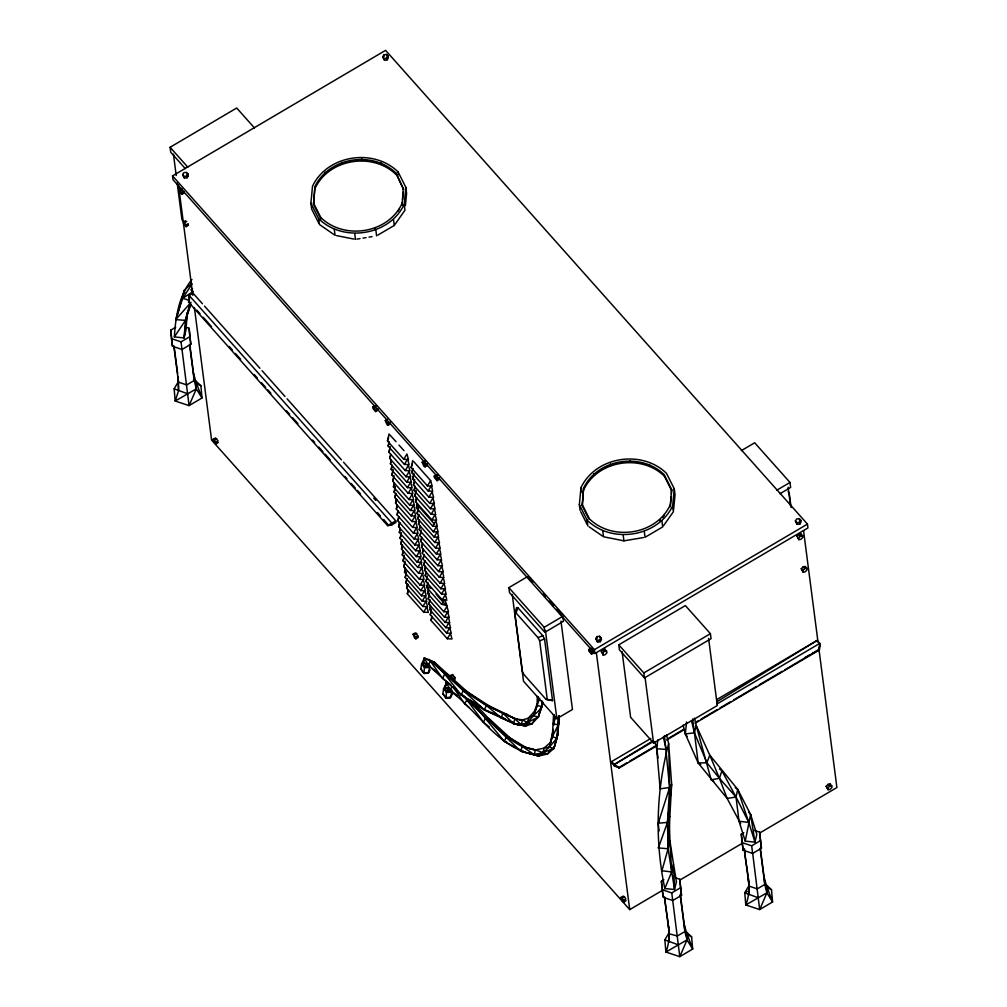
<?xml version="1.0" encoding="UTF-8"?>
<svg xmlns="http://www.w3.org/2000/svg" width="1007" height="1007" viewBox="0 0 1007 1007"><rect width="100%" height="100%" fill="white"/><g stroke="black" fill="none" stroke-linecap="round" stroke-linejoin="round"><path stroke-width="1.5" d="M189.82 344.646L193.533 373.333L195.572 380.722L200.934 385.832L201.966 398.017L189.089 405.607L175.193 401.013L178.554 390.741L177.849 376.53M664.809 897.363C665.728 915.363 672.978 934.647 665.891 952.056L679.801 956.65L692.665 949.06L691.633 936.888L686.271 931.765L684.231 924.376L680.329 894.178M760.423 848.611L764.124 877.286L766.163 884.675L771.526 889.798L772.558 901.982L759.693 909.56L745.784 904.966C752.997 887.066 745.394 867.266 744.513 848.775M448.543 683.287L446.202 682.62L445.081 687.353C476.223 707.216 495.457 747.345 534.188 754.658L542.949 752.644L549.356 747.118L553.346 729.433M542.093 700.822L542.005 706.549L538.342 716.984L531.935 723.857L525.742 726.022L513.52 723.618L484.354 709.885L461.206 694.956L428.604 665.577L423.154 662.732L424.274 657.999L434.395 662.153L466.996 691.545L486.356 705.441L501.285 717.865L518.039 724.977L508.245 720.433M558.419 716.241L557.098 738.043L553.863 748.478L547.456 754.016L538.695 756.018L520.632 751.146L461.747 694.654M487.338 705.29L502.908 713.183L513.52 723.618L521.236 724.65L527.429 722.497L533.546 715.776L537.134 705.58L537.285 696.391M538.078 699.727L538.128 696.743M549.885 745.104L552.302 736.834L553.573 714.68M523.602 746.917L535.472 749.888L549.356 747.118L557.098 738.043L559.288 715.864M669.051 813.467L669.97 841.109L673.494 863.93L671.669 871.949L661.926 870.753L668.082 848.763L667.465 822.404L669.63 787.474L668.673 743.77L671.644 784.214L668.082 848.763L674.552 889.533L664.834 888.539C654.701 840.933 656.224 790.621 668.673 743.77L666.521 734.896M428.655 664.607L428.504 667.263L427.837 664.054L423.632 666.294L423.154 662.732L426.666 663.726M542.269 702.005L542.005 706.549C536.832 714.341 528.7 719.514 519.31 720.206M558.835 715.75L558.293 724.839L552.302 736.834L557.098 738.043L559.212 720.458L558.369 717.576M694.994 723.29L819.333 650.019L819.774 643.397L817.13 640.439L717.097 699.399M187.315 312.762L184.092 337.937L185.439 320.39L187.315 312.762L185.943 330.082L184.092 337.937L174.362 336.904C175.533 316.953 178.969 295.315 191.972 279.468M553.875 725.153L554.051 714.806M177.37 315.065L184.268 290.268L191.695 283.395M343.525 462.188L395.776 520.871L395.978 522.406L392.101 524.697L387.607 525.591L188.561 302.075L189.152 295.466L193.029 293.188L202.432 303.749M318.791 223.202L311.654 209.028L310.899 203.225L312.522 186.194C327.376 154.864 373.622 147.903 398.067 171.907L405.846 187.378L406.589 193.18L405.418 205.566M320.276 217.663L313.58 204.333L314.927 186.673C328.999 156.979 372.829 150.37 395.99 173.128L403.555 189.316L395.99 173.128M313.58 204.333L314.927 186.673M402.297 202.52L402.02 205.453L403.366 187.793M402.586 199.587L403.278 192.249M377.864 235.109L394.266 225.442L404.965 210.211L404.222 204.408L405.846 187.378M580.095 510.486L579.352 504.683L580.976 487.652C595.817 456.322 642.076 449.361 666.508 473.366L674.287 488.836L675.042 494.638L673.557 510.121M588.931 519.008L582.26 505.753L583.594 488.168C597.592 458.638 641.195 452.067 664.23 474.712L671.568 489.289L671.48 493.732M582.26 505.753L583.594 488.168M670.234 506.861L671.568 489.289M670.372 505.401L671.203 496.652M663.6 525.629L673.419 511.669L672.663 505.866L674.287 488.836M740.649 823.663L727.142 798.438L698.191 763.004L685.326 733.952L686.56 721.931M819.333 650.019L819.774 643.397L717.034 703.943M664.834 888.539L671.669 871.949L669.97 841.109L668.082 848.763L658.389 847.932L667.465 822.404L671.644 784.214L669.63 787.474L660.139 788.833L656.677 748.755L657.848 739.83M430.165 669.919L427.837 673.305L423.972 673.456L420.863 668.988L421.593 663.877L423.771 659.837L423.23 663.676M452.911 693.294L449.852 698.027L445.988 698.178L442.879 693.71L443.609 688.599L445.786 684.559L445.421 687.114M421.593 663.877L424.438 667.717L423.972 673.456M443.609 688.599L446.441 692.438L445.988 698.178M748.541 812.171L750.605 814.424L756.823 834.337L754.973 842.142L745.243 841.147L750.605 814.424L737.741 789.425L709.784 755.137L696.189 725.481L694.452 718.155M542.924 702.169L542.005 706.549L537.134 705.58L533.546 715.776L538.342 716.984L542.005 705.127M559.212 720.458L558.293 724.839L553.422 723.869L554.341 719.502M539.085 713.51L538.342 716.984L527.429 722.497L522.52 719.879L514.804 718.834L486.356 705.441L463.333 690.626L428.944 659.321M605.194 649.351L602.903 653.405L603.117 655.053L605.157 654.726L606.994 652.763L605.194 649.351L603.155 649.666L601.33 651.63L603.117 655.053M403.782 459.305L406.941 453.993L408.49 459.532L403.782 459.305L387.468 440.99L389.067 433.916M404.436 464.403L407.596 459.091L409.157 464.63L404.436 464.403L388.136 446.088L389.092 441.846M405.242 470.571L408.401 465.272L409.95 470.81L405.242 470.571L388.929 452.269L390.213 446.605M409.597 472.812L410.755 476.966L406.035 476.739L389.734 458.424L390.691 454.182M406.74 482.126L409.899 476.815L411.46 482.353L406.74 482.126L390.426 463.812L391.383 459.57M407.457 487.652L410.617 482.353L412.178 487.892L407.457 487.652L391.157 469.35L392.101 465.108M411.75 489.415L412.908 493.568L408.2 493.329L391.887 475.014L393.158 469.363M413.713 499.762L409.006 499.535L392.692 481.22L393.964 475.568M409.736 505.174L412.895 499.875L414.443 505.413L409.736 505.174L393.422 486.859L394.379 482.617M410.415 510.436L413.575 505.124L415.136 510.662L410.415 510.436L394.115 492.121L395.386 486.457M415.841 516.075L411.12 515.848L394.807 497.534L395.764 493.292M411.85 521.488L415.01 516.176L416.571 521.714L411.85 521.488L395.55 503.173L396.494 498.931M412.618 527.378L415.778 522.067L417.326 527.605L412.618 527.378L396.305 509.064L397.262 504.822M413.361 533.144L416.533 527.844L418.081 533.383L413.361 533.144L397.06 514.829L398.017 510.587M417.691 535.132L418.849 539.286L414.129 539.06L397.828 520.745L398.785 516.503M413.739 461.634L430.631 480.603L432.179 486.142L427.472 485.903L411.158 467.588L412.757 460.526M419.617 545.202L414.897 544.963L398.596 526.648L399.552 522.406M432.846 491.24L428.126 491.001L411.825 472.686L412.782 468.444M415.639 550.691L418.811 545.379L420.36 550.917L415.639 550.691L399.338 532.376L400.295 528.134M428.932 497.181L432.091 491.869L433.639 497.42L428.932 497.181L412.618 478.866L413.902 473.214M416.407 556.594L419.579 551.295L421.127 556.833L416.407 556.594L400.106 538.279L401.378 532.627M429.725 503.336L432.897 498.037L434.445 503.576L429.725 503.336L413.424 485.022L414.695 479.37M421.845 562.372L417.137 562.145L400.824 543.83L401.78 539.588M430.43 508.724L433.589 503.424L435.15 508.963L430.43 508.724L414.116 490.409L415.073 486.18M417.817 567.432L420.976 562.12L422.537 567.658L417.817 567.432L401.516 549.117L402.473 544.875M435.867 514.489L431.147 514.262L414.846 495.947L416.118 490.296M418.572 573.273L421.744 567.961L423.292 573.512L418.572 573.273L402.271 554.958L403.228 550.716M431.89 519.939L435.049 514.627L436.597 520.166L431.89 519.939L415.576 501.624L416.533 497.382M419.353 579.239L422.512 573.94L424.073 579.478L419.353 579.239L403.039 560.924L404.323 555.272M432.695 526.132L435.855 520.833L437.403 526.371L432.695 526.132L416.382 507.818L417.339 503.576M424.828 585.331L420.108 585.092L403.807 566.777L405.078 561.126M433.425 531.784L436.585 526.472L438.133 532.011L433.425 531.784L417.112 513.469L418.711 506.395M420.825 590.606L423.997 585.306L425.546 590.845L420.825 590.606L404.524 572.291L405.481 568.049M438.825 537.272L434.105 537.033L417.804 518.718L418.748 514.476M421.505 595.792L424.664 590.48L426.213 596.031L421.505 595.792L405.192 577.477L406.476 571.825M434.81 542.446L437.969 537.146L439.53 542.685L434.81 542.446L418.497 524.131L419.453 519.889M426.905 601.355L422.197 601.116L405.884 582.801L406.841 578.559M435.54 548.085L438.7 542.786L440.26 548.324L435.54 548.085L419.239 529.77L420.196 525.528M422.89 606.478L426.049 601.179L427.61 606.717L422.89 606.478L406.589 588.164L407.545 583.922M441.028 554.215L436.308 553.976L419.995 535.661L421.278 530.009M423.632 612.143L426.792 606.831L428.34 612.382L423.632 612.143L407.319 593.828L408.276 589.586M441.771 559.98L437.051 559.754L420.75 541.439L421.706 537.197M437.818 565.657L440.99 560.358L442.539 565.896L437.818 565.657L421.518 547.342L422.474 543.1M438.586 571.573L441.758 566.261L443.307 571.8L438.586 571.573L422.285 553.258L423.242 549.016M444.049 577.527L439.329 577.288L423.028 558.973L423.985 554.731M444.817 583.431L440.097 583.204L423.796 564.889L424.753 560.647M440.827 588.743L443.986 583.443L445.535 588.982L440.827 588.743L424.513 570.428L425.47 566.186M445.056 590.115L446.227 594.268L441.507 594.029L425.206 575.714L426.162 571.472M446.982 600.109L442.274 599.87L425.961 581.568L427.232 575.903M441.595 604.313L444.817 599.606L446.932 605.522L441.595 604.313L426.741 587.534L427.925 582.285M436.044 594.117L446.97 606.39L448.518 611.929L443.797 611.702L427.497 593.387L429.083 586.313L431.072 588.541M448.065 613.288L449.235 617.442L444.515 617.215L428.214 598.901L429.486 593.249M449.902 622.628L445.195 622.402L428.881 604.087L429.838 599.845M445.887 627.726L449.046 622.414L450.595 627.953L445.887 627.726L429.574 609.411L430.53 605.169M446.579 633.088L449.739 627.776L451.3 633.315L446.579 633.088L430.279 614.774L431.55 609.122M450.872 634.825L452.03 638.979L447.322 638.753L431.009 620.438L431.965 616.196M735.211 787.612L737.741 789.425L736.016 797.028L739.037 821.246L745.243 841.147M658.389 847.932L659.019 845.377M819.043 648.558L819.975 644.946M557.337 730.641L558.092 733.423L553.863 748.478L549.356 747.118L553.296 732.215M514.804 718.834L513.52 723.618L525.742 726.022L521.236 724.65L514.804 718.834L507.075 714.454L490.145 706.473L463.119 689.254M522.52 719.879L521.236 724.65L531.935 723.857L534.402 720.03M515.232 747.27L504.318 741.391L470.407 700.293C491.24 717.739 506.143 746.049 535.472 749.888L534.188 754.658L538.695 756.018L541.212 754.331M558.092 733.423L553.863 748.478L542.949 752.644L535.472 749.888M190.222 304.592L185.439 320.39L174.362 336.904M387.468 440.99L388.664 437.265M388.136 446.088L389.331 442.375M388.929 452.269L390.124 448.543M389.734 458.424L390.93 454.698M390.426 463.812L391.232 461.332M391.157 469.35L392.352 465.624M391.887 475.014L393.082 471.301M392.692 481.22L393.888 477.507M393.422 486.859L394.228 484.38M394.115 492.121L395.31 488.395M394.807 497.534L396.003 493.808M395.55 503.173L396.745 499.447M396.305 509.064L397.11 506.584M411.158 467.588L412.354 463.875M397.06 514.829L398.256 511.115M411.825 472.686L413.021 468.972M397.828 520.745L399.024 517.032M412.618 478.866L413.814 475.153M398.596 526.648L399.792 522.935M413.424 485.022L414.217 482.542M399.338 532.376L400.131 529.896M414.116 490.409L415.325 486.696M400.106 538.279L401.302 534.566M414.846 495.947L416.042 492.234M400.824 543.83L402.02 540.117M415.576 501.624L416.772 497.911M401.516 549.117L402.309 546.637M416.382 507.818L417.578 504.104M402.271 554.958L403.467 551.244M417.112 513.469L418.308 509.743M403.039 560.924L404.248 557.211M417.804 518.718L419 515.005M403.807 566.777L405.003 563.064M418.497 524.131L419.302 521.651M404.524 572.291L405.317 569.811M419.239 529.77L420.435 526.057M405.192 577.477L406.387 573.763M419.995 535.661L421.19 531.948M405.884 582.801L407.08 579.088M420.75 541.439L421.946 537.713M406.589 588.164L407.785 584.45M421.518 547.342L422.311 544.863M407.319 593.828L408.515 590.115M422.285 553.258L423.481 549.545M423.028 558.973L424.224 555.26M423.796 564.889L424.992 561.176M424.513 570.428L425.306 567.961M425.206 575.714L426.402 572.001M425.961 581.568L427.157 577.842M426.741 587.534L427.937 583.808M427.497 593.387L428.29 590.908M428.214 598.901L429.41 595.187M428.881 604.087L430.077 600.361M429.574 609.411L430.379 606.931M430.279 614.774L431.474 611.06M431.009 620.438L432.204 616.712M191.015 304.127L185.439 320.39L175.747 319.584L182.607 298.324L192.085 284.024M187.768 311.352L190.046 304.341M438.058 672.928L428.604 665.577L430.14 660.844L424.274 657.999L424.45 660.605M457.48 695.812L450.532 690.198L451.69 686.648M514.816 612.923L516.591 607.586L517.875 607.699L542.861 635.757L544.548 638.979L552.553 700.62L545.983 699.336L524.118 674.778L522.432 671.568L514.816 612.923L516.1 613.036L537.965 637.595L539.651 640.804L547.254 699.437L552.553 700.62M516.1 613.036L517.875 607.699M719.476 768.983L721.918 770.783L719.426 778.323L727.142 798.438L736.016 797.028L748.78 822.442L754.973 842.142L750.605 814.424M537.134 705.58L539.689 698.191M553.422 723.869L555.977 716.481M539.337 712.364L541.892 705.076M537.046 704.057L534.553 711.156L528.713 717.714L527.429 722.497L531.935 723.857M659.132 820.818L658.2 823.222L659.144 830.976M669.781 816.4L667.465 822.404L658.2 823.222L669.63 787.474L664.469 735.614M189.517 344.293L194.2 380.495L196.327 388.853L201.966 398.017L195.572 380.722L196.327 388.853L189.089 405.607L181.046 341.864L171.454 338.629L170.674 330.208L175.709 327.237M680.216 895.336L684.898 931.551L687.026 939.896L692.665 949.06L686.271 931.765L687.026 939.896L679.801 956.65L671.757 892.907L662.153 889.684L661.372 881.251L663.89 879.766M760.109 848.246L764.791 884.461L766.919 892.819L772.558 901.982L766.163 884.675L766.919 892.819L759.693 909.56L752.594 852.69M442.589 678.391L444.666 674.01L434.395 662.153L430.14 660.844L442.589 678.391L450.028 684.219M489.352 727.029L483.486 722.22L485.714 717.991L489.276 718.809L510.108 737.98L534.188 754.658L547.456 754.016L550.879 749.435M427.837 673.305L428.944 671.228M449.852 698.027L450.96 695.95M196.327 388.853L175.193 401.013L174.161 388.828L177.798 382.61M687.026 939.896L665.891 952.056L664.859 939.871L668.497 933.665L677.396 935.969L684.898 931.551L684.231 924.376M748.402 886.575L744.752 892.794L745.784 904.966L766.919 892.819M182.682 174.626L183.866 172.625L186.559 172.348L188.082 174.047L188.296 175.759L187.126 177.748L184.432 178.038L182.682 174.626L184.432 178.038M187.126 177.748L186.899 176.049L188.082 174.047M382.736 56.719L383.919 54.73L386.612 54.441L388.136 56.153L388.35 57.865L387.179 59.854L384.485 60.13L382.736 56.719L384.485 60.13M387.179 59.854L386.952 58.142L388.136 56.153M595.829 638.576L597.013 636.588L599.706 636.298L601.229 638.01L601.443 639.722L600.273 641.711L597.579 641.988L595.829 638.576L597.579 641.988M600.273 641.711L600.046 639.999L601.229 638.01M795.442 520.934L796.625 518.945L799.319 518.655L800.842 520.355L801.056 522.067L799.885 524.055L797.192 524.345L795.442 520.934L797.192 524.345M799.885 524.055L799.671 522.356L800.842 520.355M406.035 476.739L409.207 471.427M408.2 493.329L411.36 488.03M409.006 499.535L412.165 494.223L413.323 498.377M427.472 485.903L430.631 480.603M411.12 515.848L414.28 510.536M428.126 491.001L431.286 485.701L432.456 489.855M414.129 539.06L417.301 533.748M431.147 514.262L434.307 508.95L435.477 513.104M414.897 544.963L418.069 539.664L419.227 543.818M417.137 562.145L420.297 556.833M434.105 537.033L437.265 531.734L438.435 535.888M436.308 553.976L439.467 548.677L440.638 552.83M420.108 585.092L423.28 579.793M437.051 559.754L440.223 554.442L441.381 558.595M422.197 601.116L425.357 595.817M439.329 577.288L442.501 571.989L443.659 576.142M440.097 583.204L443.269 577.892L444.427 582.046M441.507 594.029L444.666 588.73M442.274 599.87L445.434 594.571M443.797 611.702L446.97 606.39M444.515 617.215L447.687 611.904M445.195 622.402L448.354 617.09L449.525 621.243M447.322 638.753L450.481 633.441M469.338 707.783L464.617 703.704L467.122 699.752L469.312 700.117M315.115 188.196C329.188 158.502 373.031 151.893 396.192 174.652M401.818 203.93C387.745 233.637 343.916 240.232 320.755 217.474L313.378 202.81M397.79 211.47L399.489 209.066M310.899 203.225L318.678 218.695C343.11 242.7 389.369 235.739 404.222 204.408M583.796 489.692C597.793 460.161 641.396 453.591 664.431 476.235L671.757 490.812M582.071 504.23L589.397 518.806C612.432 541.439 656.035 534.881 670.033 505.338M662.656 517.636L664.343 515.244M579.352 504.683L587.131 520.153C611.564 544.158 657.81 537.197 672.663 505.866M175.747 319.584L191.015 302.327M797.129 536.227L798.954 534.276L800.993 533.949L802.579 535.724L802.793 537.36L800.968 539.337L798.916 539.651L797.129 536.227L798.916 539.651M798.702 538.002L800.54 536.039L802.579 535.724M801.358 568.741L803.183 566.79L805.222 566.463L806.808 568.238L807.022 569.886L805.185 571.85L803.145 572.165L801.358 568.741L803.145 572.165M802.931 570.516L804.757 568.552L806.808 568.238M826.281 786.303L828.119 784.34L830.146 784.025L831.732 785.8L831.946 787.436L830.12 789.4L828.069 789.727L826.281 786.303L828.069 789.727M827.855 788.078L829.692 786.115L831.732 785.8M550.64 742.348L544.233 747.874L542.949 752.644L547.456 754.016M192.677 291.841L182.607 298.324L189.341 300.363M653.002 740.825L614.295 764.502L614.497 766.037L619.305 767.9L657.143 745.595M717.047 701.652L817.13 640.439L817.332 641.988M181.864 194.351L184.18 192.979L183.966 191.33L181.65 192.702L181.864 194.351L179.221 191.393M186.056 226.676L188.372 225.304L188.158 223.667L185.842 225.039L186.056 226.676L183.425 223.718M215.976 443.898L215.762 442.249L218.091 440.877L215.46 437.932L213.132 439.291L214.768 443.244L215.976 443.898L218.292 442.514M375.636 411.548L377.965 410.176L377.751 408.54L375.435 409.899L375.636 411.548L373.005 408.59L372.791 406.941L375.12 405.582M387.632 419.214L385.303 420.574L386.94 424.526L388.161 425.181L390.477 423.809M425.03 466.858L427.346 465.486L427.132 463.837L424.816 465.209L425.03 466.858L423.821 466.203L422.172 462.251L424.501 460.891M437.101 480.691L439.43 479.319L439.216 477.67L436.887 479.042L437.101 480.691L434.47 477.733L434.256 476.084L436.585 474.725L437.793 475.38L435.465 476.739L434.256 476.084M415.904 638.841L418.22 637.456L416.583 633.529L415.387 632.874L413.059 634.234L414.695 638.174L415.904 638.841L414.267 634.888L413.059 634.234M452.772 680.505L455.088 679.133L454.887 677.497L452.256 674.539L449.928 675.911L452.558 678.869L454.887 677.497M591.033 648.168L588.705 649.54L588.919 651.177L591.562 654.147L593.878 652.763M623.761 902.058L623.547 900.422L625.863 899.05L624.441 896.746L623.232 896.092L620.904 897.451L622.553 901.403L623.761 902.058L626.077 900.686M388.161 425.181L387.947 423.544L390.263 422.172M415.69 637.192L418.006 635.82M591.562 654.147L591.348 652.498L593.664 651.126L592.242 648.823L589.926 650.195L588.705 649.54M185.338 168.66L170.737 152.258L170.095 147.274L236.708 108.013L254.431 127.927M172.537 175.91L385.58 50.35L807.45 524.106L807.954 527.932L594.898 653.493L173.028 179.737L172.537 175.91L594.407 649.666L594.898 653.493M181.046 341.864L189.87 336.665L189.089 328.244L186.345 327.313M189.089 328.244L190.827 344.281L182.04 349.467L172.474 346.244L171.454 338.629M395.776 520.871L387.607 525.591L392.101 524.697L391.899 523.149L189.152 295.466L189.417 299.381L189.152 295.466M544.837 632.295L544.195 627.298L562.837 616.309L563.479 621.306L544.837 632.295L509.517 592.632L508.875 587.635L527.517 576.646L532.703 582.487M741.353 450.62L754.671 442.778L789.992 482.441L790.633 487.426L779.984 493.707M776.674 490.283L789.992 482.441M594.407 649.666L807.45 524.106M618.764 644.832L685.377 605.585L710.413 633.693L711.055 638.677L644.442 677.938L619.418 649.83L618.764 644.832L643.8 672.953L644.442 677.938M512.236 594.382L523.514 681.223L556.858 718.683L572.454 709.494L560.975 621.092M643.8 672.953L710.413 633.693M614.497 766.037L611.866 763.079L611.664 761.544L650.862 738.433M653.493 741.391L614.295 764.502L611.664 761.544M622.099 651.667L630.621 717.299L653.581 743.078L717.299 705.529L708.576 638.375M626.82 762.865L618.713 767.649L614.295 764.502L619.305 767.9M629.526 761.279L656.551 745.344M668.711 738.181L683.577 729.42M695.749 722.246L698.455 720.647M701.149 719.061L717.374 709.507M720.068 707.908L730.881 701.539M733.587 699.941L756.559 686.396M759.265 684.81L782.25 671.266M784.944 669.68L818.741 649.767L811.932 653.631M666.609 740.019L684.181 729.672M754.193 830.36L759.681 832.197L761.43 848.246L752.644 853.42L743.078 850.198L741.278 834.174L743.795 832.688M194.414 307.752L211.596 440.072L629.727 909.623L663.588 889.672M679.838 880.093L742.121 843.388M759.719 833.016L836.905 787.524L819.119 650.535M671.757 892.907L680.568 887.721L679.788 879.287L675.672 877.903M742.058 842.595L751.65 845.817L760.461 840.631L759.681 832.197M679.788 879.287L681.525 895.336L672.739 900.51L663.172 897.287L662.153 889.684M747.332 891.271L744.752 892.794L758.422 897.829M181.336 188.385L179.007 189.744L180.215 190.399L182.544 189.039M185.54 220.709L183.211 222.069L184.419 222.736L186.748 221.364M213.132 439.291L214.34 439.946L216.669 438.586M372.791 406.941L374 407.608L376.328 406.236M422.172 462.251L423.393 462.905L425.709 461.546M414.267 634.888L416.583 633.529M451.136 676.566L453.465 675.193M620.904 897.451L622.125 898.118L624.441 896.746M805.122 657.508L809.2 655.192M445.56 690.915L449.764 688.675L445.081 687.353L445.56 690.915L450.431 691.885L449.991 689.745M537.965 637.595L542.861 635.757M539.651 640.804L544.548 638.979M700.771 764.552L698.191 763.004L694.452 732.806L696.189 725.481L711.181 779.808L719.426 778.323L736.016 797.028L721.918 770.783M356.982 239.125L360.002 238.621M363.023 238.118L366.045 237.614M369.053 237.111L372.074 236.607M602.765 530.979L603.52 536.781L623.925 540.835L643.536 537.562M683.136 725.103L685.326 733.952L694.452 732.806L706.876 762.727L719.426 778.323L709.784 755.137L706.876 762.727L698.191 763.004M384.259 58.431L386.952 58.142M184.205 176.338L186.899 176.049M796.965 522.646L799.671 522.356M597.352 640.288L600.046 639.999M188.561 302.075L189.593 301.987M424.438 667.717L429.46 667.515L428.718 672.6L423.708 672.814L420.863 668.988M446.441 692.438L451.476 692.237L450.733 697.322L445.711 697.536L442.879 693.71M654.902 741.467L656.677 748.755L666.269 749.409L663.323 737.2M545.983 699.336L547.254 699.437M605.408 650.988L606.78 651.114L604.729 651.441L603.155 649.666M739.037 821.246L748.78 822.442L737.741 789.425M504.167 713.913L517.95 719.564M336.527 235.613L354.023 239.087M424.841 666.533L427.283 667.012M466.996 691.545L463.333 690.626L448.392 674.98L445.799 673.633M463.661 695.56L461.206 694.956L444.666 674.01L448.392 674.98M538.695 756.018L520.632 751.146L522.255 746.464L536.97 750.467M490.145 706.473L486.356 705.441L484.354 709.885L505.451 719.136L501.285 717.865L502.908 713.183L507.075 714.454M488.156 710.904L484.354 709.885L463.333 690.626L461.206 694.956L481.422 706.927M526.422 747.723L510.108 737.98L506.307 736.96L504.318 741.391L506.848 742.083M174.161 388.828L187.818 393.863M664.859 939.871L678.517 944.918M423.154 662.732L430.09 665.69M445.081 687.353L452.017 690.324M490.812 712.176L505.451 719.136M446.378 685.238L446.202 682.62L450.897 684.898M517.963 748.742L524.798 752.405L522.23 750.87M385.303 420.574L387.947 423.544M198.266 384.334L200.934 385.832M768.87 888.3L771.526 889.798M688.977 935.39L691.633 936.888M711.181 779.808L713.711 781.382M507.541 736.318L510.108 737.98M589.082 526.787L602.312 535.951M453.742 687.126L456.209 689.078M373.723 498.138L375.838 500.441M798.954 534.276L800.54 536.039M803.183 566.79L804.757 568.552M828.119 784.34L829.692 786.115M170.095 147.274L187.818 167.187M186.773 174.06L188.296 175.759M543.1 594.143L545.177 596.484M549.331 601.154L553.485 605.811M556.607 609.311L561.793 615.151M390.049 435.037L396.015 441.721M398.999 445.069L403.958 450.645M184.042 222.081L181.952 219.727L177.194 183.098M508.875 587.635L544.195 627.298M419.705 507.515L434.596 524.244M193.092 291.489L191.33 289.512L192.513 288.619L191.531 291.061L191.33 289.512L192.752 291.766M204.522 306.103L259.919 368.298M262.009 370.652L284.994 396.468M287.083 398.81L341.423 459.834M196.894 310.181L200.015 313.693M203.15 317.205L211.483 326.558M229.193 346.458L232.327 349.97M235.449 353.482L240.66 359.323M254.205 374.541L257.339 378.053M261.505 382.736L265.672 387.418M267.749 389.759L270.883 393.271M286.517 410.818L289.638 414.33M292.76 417.842L297.971 423.695M312.56 440.072L314.65 442.413M318.816 447.095L322.983 451.778M325.072 454.119L330.283 459.972M344.872 476.349L346.949 478.69M351.116 483.373L355.295 488.055M357.372 490.396L360.506 493.908M377.172 512.626L380.306 516.138L377.285 512.487M383.428 519.65L388.639 525.503L383.478 519.587M601.33 651.63L602.903 653.405M464.177 696.215L483.486 722.22M685.326 733.952L687.177 736.482M452.898 686.686L464.617 703.704M589.926 650.195L591.348 652.498M435.465 476.739L436.887 479.042M423.393 462.905L424.816 465.209M374 407.608L375.435 409.899M622.125 898.118L623.547 900.422M180.215 190.399L181.65 192.702M184.419 222.736L185.842 225.039M214.34 439.946L215.762 442.249M446.202 682.62L450.532 690.198M424.274 657.999L428.604 665.577M788.179 491.529L789.299 493.669L791.112 507.553M580.749 511.77L587.232 524.66M445.824 595.955L446.592 598.724M414.67 511.921L415.45 514.69M420.687 558.218L421.455 560.987M423.67 581.177L424.438 583.947M425.747 597.201L426.527 599.971M691.457 720.622L694.452 732.806L692.602 719.023M656.677 748.755L658.049 757.956M184.268 290.268L184.684 293.264M741.278 834.174L743.078 850.198M661.372 881.251L662.191 887.368M170.674 330.208L171.694 337.849M597.013 636.588L597.239 638.3M383.919 54.73L384.145 56.442M803.548 530.676L817.898 641.195M800.993 533.949L801.207 535.598M805.222 566.463L805.436 568.112M830.146 784.025L830.36 785.661M788.129 487.224L790.545 505.829M751.65 845.817L752.644 853.42M744.387 849.933L749.12 886.135L749.158 894.707M664.23 474.712L664.431 476.235M661.951 521.097L662.707 526.9L645.046 537.31L644.291 531.507M659.937 519.7L660.139 521.223M649.49 464.491L649.691 466.014M630.256 460.677L630.458 462.2M645.059 677.447L653.581 743.078M623.169 535.032L623.925 540.835M610.343 464L610.544 465.524M664.494 897.01L669.227 933.225L669.252 941.797M593.689 473.819L593.891 475.342M587.131 520.153L587.874 525.956M580.976 487.652L581.543 492.008M596.371 652.775L629.727 909.623M545.379 630.281L556.858 718.683M398.067 171.907L398.445 174.815M393.51 219.639L394.266 225.442M381.162 162.87L381.363 164.393M375.85 230.049L376.605 235.852M374.931 228.237L375.133 229.76M361.828 159.018L362.029 160.541M354.728 233.574L355.471 239.376M341.814 162.366L342.002 163.889M334.324 229.52L335.079 235.323L319.433 224.498L318.678 218.695M325.072 172.235L325.261 173.758M320.755 217.474L320.956 218.997M178.44 184.772L192.803 295.303M173.431 154.096L176.2 175.47M174.11 346.32L177.66 373.496M173.796 345.967L178.516 382.169L178.554 390.741M799.319 518.655L799.545 520.367M760.461 840.631L761.43 848.246M680.568 887.721L681.525 895.336M599.706 636.298L599.92 638.01M386.612 54.441L386.826 56.153M189.87 336.665L190.827 344.281M764.124 877.286L764.791 884.461L757.289 888.879L749.12 886.135L748.453 878.96M668.56 926.05L669.227 933.225M662.392 888.891L663.047 895.89M193.533 373.333L194.2 380.495L186.685 384.926L178.516 382.169L177.987 376.429M171.819 339.246L172.474 346.244M537.763 696.517L537.952 699.651M676.414 881.717L674.552 889.533L673.494 863.93L676.414 881.717"/></g></svg>
